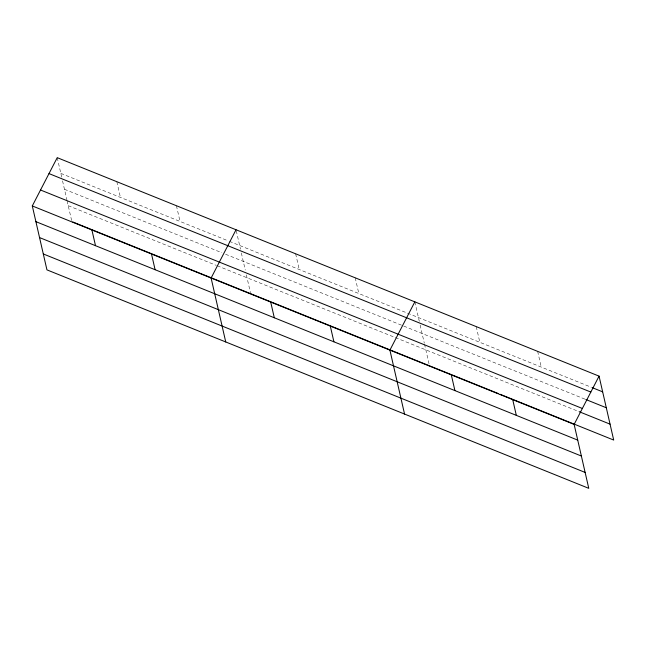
<?xml version="1.0" encoding="UTF-8"?>
<svg xmlns="http://www.w3.org/2000/svg" width="646" height="646" viewBox="0 0 646 646"><rect width="100%" height="100%" fill="white"/><g stroke="black" fill="none" stroke-linecap="round" stroke-linejoin="round"><path stroke-width="0.48" stroke-dasharray="3.23 2.42" d="M60.829 173.37L228.458 240.966M229.387 241.338L591.494 387.342M64.471 189.286L221.853 252.748M225.583 254.249L585.833 399.503M68.226 205.678L216.297 265.385M217.226 265.756L579.349 411.768M537.65 351.367L541.251 367.081M476.239 326.61L479.841 342.323M414.837 301.852L419.294 321.304M420.15 325.051L424.285 343.115M424.511 344.084L429.049 363.908M355.235 277.82L358.829 293.534M295.634 253.789L299.227 269.503M236.258 230.735L240.49 249.211M241.346 252.957L245.262 270.06M246.368 274.881L250.462 292.751M176.431 205.727L180.032 221.441M116.829 181.696L120.431 197.41M57.228 157.664L61.685 177.117M62.541 180.864L66.901 199.897M67.119 200.858L71.658 220.657"/><path stroke-width="0.97" d="M599.06 376.134L574.133 424.406L588.772 488.336L46.94 269.866L32.3 205.937L57.228 157.664L599.06 376.134L613.7 440.063L553.226 415.677M236.032 229.758L211.105 278.038L225.745 341.968M414.837 301.852L389.909 350.132L404.549 414.062M592.422 387.721L602.653 391.847M48.999 173.596L590.832 392.065M585.833 399.503L606.303 407.755M40.528 190.005L582.361 408.474M579.349 411.768L610.058 424.147M72.796 221.966L498.324 393.543M500.19 394.294L552.29 415.297M32.3 205.937L574.133 424.406M35.901 221.651L577.734 440.12M39.543 237.566L581.376 456.036M43.298 253.959L585.131 472.428M512.722 399.648L516.324 415.362M451.32 374.89L454.913 390.604M330.308 326.101L333.909 341.815M270.706 302.07L274.308 317.784M151.503 253.999L155.105 269.713M91.902 229.968L95.503 245.682"/></g></svg>
